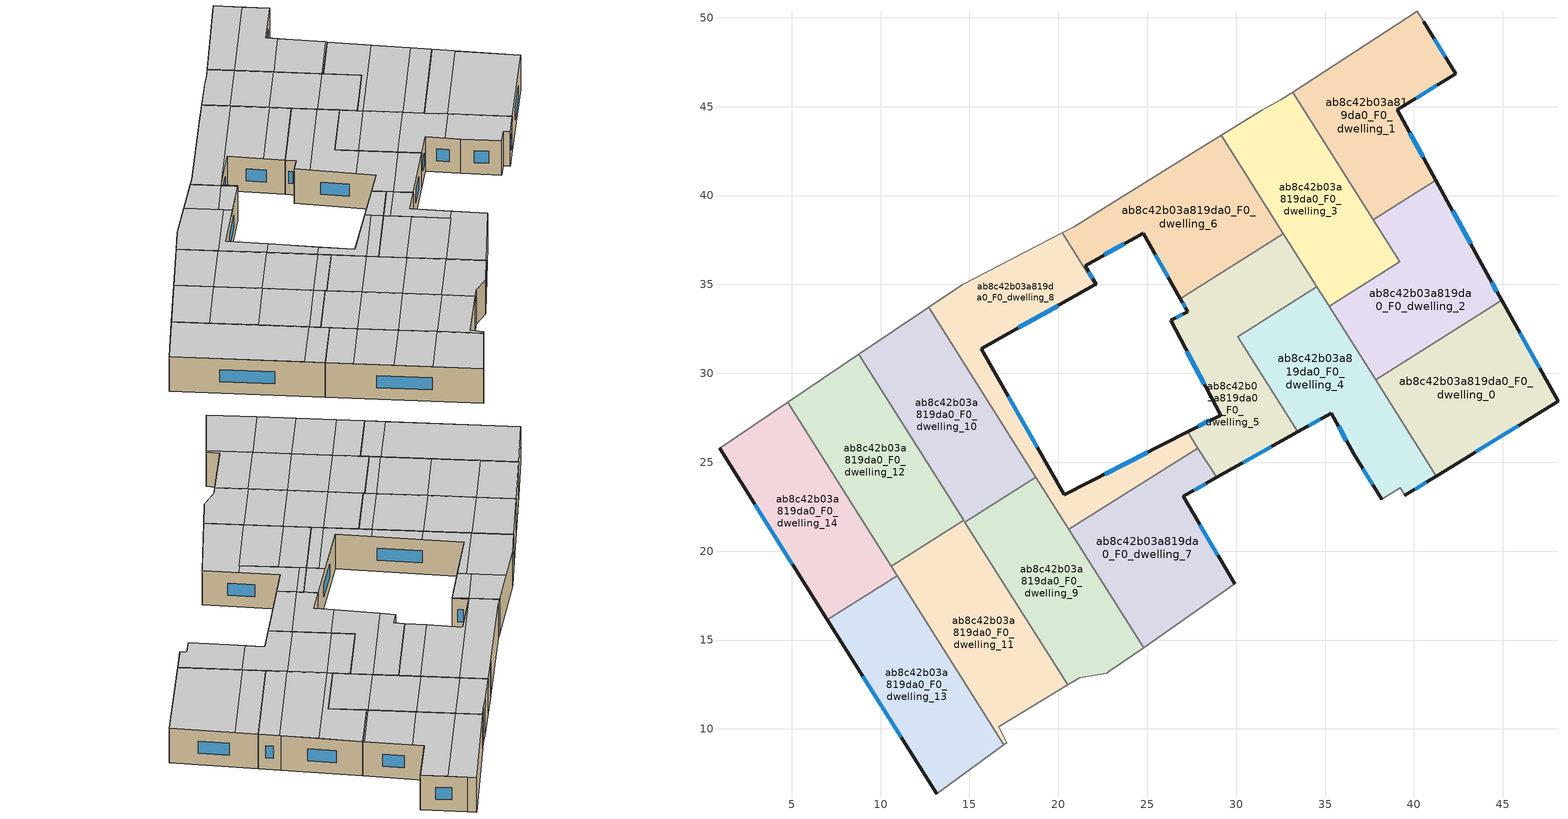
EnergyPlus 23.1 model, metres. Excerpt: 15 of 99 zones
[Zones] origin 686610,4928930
ab8c42b03a819da0_F0_dwelling_0
 floor ground (EU_floor_Construction): 44.94,34.13 48.1,28.43 41.26,24.22 37.84,29.65 z0
 wall outside (EU_wall_Construction): 41.26,24.22 48.1,28.43 44.94,34.13 z0:3
 wall to ab8c42b03a819da0_F0_dwelling_2 (EU_wall_Construction): 44.94,34.13 37.84,29.65 z0:3
 wall to ab8c42b03a819da0_F0_dwelling_4 (EU_wall_Construction): 37.84,29.65 41.26,24.22 z0:3
 window (EU_Window_Construction): 47.07,30.28 45.97,32.27 / 43.49,25.59 45.88,27.06 z0.98:2.02
 ceiling to ab8c42b03a819da0_F1_dwelling_13 (EU_floor_Construction): 48.1,28.43 45.77,32.62 38.76,28.2 41.26,24.22 z3
 ceiling adiabatic (EU_roof_Construction): 48.1,28.43 44.94,34.13 37.84,29.65 38.76,28.2 45.77,32.62 z3
ab8c42b03a819da0_F0_dwelling_1
 floor ground (EU_floor_Construction): 40.55,49.77 42.34,46.86 39.05,44.83 41.23,40.86 37.7,38.63 33.18,45.81 40.19,50.37 z0
 wall outside (EU_wall_Construction): 41.23,40.86 39.05,44.83 42.34,46.86 40.55,49.77 z0:3
 wall to ab8c42b03a819da0_F0_dwelling_2 (EU_wall_Construction): 37.7,38.63 41.23,40.86 z0:3
 wall adiabatic (EU_wall_Construction): 40.55,49.77 40.19,50.37 33.18,45.81 z0:3
 wall to ab8c42b03a819da0_F0_dwelling_3 (EU_wall_Construction): 33.18,45.81 37.7,38.63 z0:3
 window (EU_Window_Construction): 40.52,42.15 39.76,43.54 / 41.76,47.8 41.14,48.82 / 40.12,45.49 41.27,46.2 z0.98:2.02
 ceiling to ab8c42b03a819da0_F1_dwelling_8 (EU_floor_Construction): 39.47,44.06 39.05,44.83 42.34,46.86 41.29,48.57 34.24,44.12 35.76,41.71 z3
 ceiling to ab8c42b03a819da0_F1_dwelling_7 (EU_floor_Construction): 41.29,48.57 40.55,49.77 40.19,50.37 33.18,45.81 34.24,44.12 z3
 ceiling to ab8c42b03a819da0_F1_dwelling_9 (EU_floor_Construction): 41.17,40.97 39.47,44.06 35.76,41.71 37.64,38.74 z3
 ceiling to ab8c42b03a819da0_F1_dwelling_10 (EU_floor_Construction): 41.23,40.86 41.17,40.97 37.64,38.74 37.71,38.64 z3
ab8c42b03a819da0_F0_dwelling_10
 floor ground (EU_floor_Construction): 12.71,33.72 18.74,24.16 14.75,21.64 8.79,31.07 z0
 wall to ab8c42b03a819da0_F0_dwelling_9 (EU_wall_Construction): 14.75,21.64 18.74,24.16 z0:3
 wall adiabatic (EU_wall_Construction): 12.71,33.72 8.79,31.07 z0:3
 wall to ab8c42b03a819da0_F0_dwelling_8 (EU_wall_Construction): 18.74,24.16 12.71,33.72 z0:3
 wall to ab8c42b03a819da0_F0_dwelling_12 (EU_wall_Construction): 8.79,31.07 14.68,21.74 z0:3
 wall to ab8c42b03a819da0_F0_dwelling_11 (EU_wall_Construction): 14.68,21.74 14.75,21.64 z0:3
 ceiling to ab8c42b03a819da0_F1_dwelling_2 (EU_floor_Construction): 18.23,24.98 16.23,28.14 12.24,25.61 14.23,22.46 z3
 ceiling to ab8c42b03a819da0_F1_dwelling_3 (EU_floor_Construction): 18.74,24.16 18.23,24.98 14.23,22.46 14.75,21.64 z3
 ceiling to ab8c42b03a819da0_F1_dwelling_1 (EU_floor_Construction): 16.23,28.14 14.35,31.13 10.35,28.6 12.24,25.61 z3
 ceiling adiabatic (EU_roof_Construction): 14.35,31.13 12.71,33.72 8.79,31.07 10.35,28.6 z3
ab8c42b03a819da0_F0_dwelling_11
 floor ground (EU_floor_Construction): 14.68,21.74 20.53,12.47 16.64,10.12 17.1,9.23 16.94,9.11 10.59,19.16 z0
 wall adiabatic (EU_wall_Construction): 16.94,9.11 17.1,9.23 16.64,10.12 20.53,12.47 z0:3
 wall to ab8c42b03a819da0_F0_dwelling_12 (EU_wall_Construction): 14.68,21.74 10.59,19.16 z0:3
 wall to ab8c42b03a819da0_F0_dwelling_13 (EU_wall_Construction): 10.93,18.62 16.94,9.11 z0:3
 wall to ab8c42b03a819da0_F0_dwelling_9 (EU_wall_Construction): 20.53,12.47 14.75,21.64 z0:3
 wall to ab8c42b03a819da0_F0_dwelling_14 (EU_wall_Construction): 10.59,19.16 10.93,18.62 z0:3
 ceiling to ab8c42b03a819da0_F1_dwelling_4 (EU_floor_Construction): 17.69,16.97 16.13,19.45 12.04,16.86 13.6,14.39 z3
 ceiling to ab8c42b03a819da0_F1_dwelling_3 (EU_floor_Construction): 16.13,19.45 14.68,21.74 10.59,19.16 12.04,16.86 z3
 ceiling to ab8c42b03a819da0_F1_dwelling_5 (EU_floor_Construction): 19.23,14.54 17.69,16.97 13.6,14.39 15.14,11.96 z3
 ceiling to ab8c42b03a819da0_F1_dwelling_6 (EU_floor_Construction): 20.53,12.48 19.23,14.54 15.14,11.96 16.94,9.11 17.1,9.23 16.64,10.12 z3
ab8c42b03a819da0_F0_dwelling_12
 floor ground (EU_floor_Construction): 8.79,31.07 14.68,21.74 10.59,19.16 4.77,28.37 z0
 wall adiabatic (EU_wall_Construction): 8.79,31.07 4.77,28.37 z0:3
 wall to ab8c42b03a819da0_F0_dwelling_14 (EU_wall_Construction): 4.77,28.37 10.59,19.16 z0:3
 ceiling to ab8c42b03a819da0_F1_dwelling_1 (EU_floor_Construction): 12.24,25.61 10.35,28.6 6.26,26.02 8.15,23.03 z3
 ceiling adiabatic (EU_roof_Construction): 14.23,22.46 12.24,25.61 8.15,23.03 10.14,19.87 z3
 ceiling to ab8c42b03a819da0_F1_dwelling_0 (EU_floor_Construction): 10.35,28.6 8.79,31.07 4.77,28.37 6.26,26.02 z3
 ceiling to ab8c42b03a819da0_F1_dwelling_3 (EU_floor_Construction): 14.68,21.74 14.23,22.46 10.14,19.87 10.59,19.16 z3
ab8c42b03a819da0_F0_dwelling_13
 floor ground (EU_floor_Construction): 10.93,18.62 16.94,9.11 13.15,6.36 7.01,16.14 z0
 wall outside (EU_wall_Construction): 7.01,16.14 13.15,6.36 z0:3
 wall to ab8c42b03a819da0_F0_dwelling_14 (EU_wall_Construction): 10.93,18.62 7.01,16.14 z0:3
 wall adiabatic (EU_wall_Construction): 13.15,6.36 16.94,9.11 z0:3
 window (EU_Window_Construction): 9.01,12.96 11.15,9.54 z0.98:2.02
 ceiling to ab8c42b03a819da0_F1_dwelling_6 (EU_floor_Construction): 16.94,9.11 15.14,11.96 11.2,9.47 13.15,6.36 z3
 ceiling to ab8c42b03a819da0_F1_dwelling_4 (EU_floor_Construction): 13.6,14.39 12.04,16.86 8.11,14.38 9.67,11.9 z3
 ceiling to ab8c42b03a819da0_F1_dwelling_3 (EU_floor_Construction): 12.04,16.86 10.93,18.62 7.01,16.14 8.11,14.38 z3
 ceiling to ab8c42b03a819da0_F1_dwelling_5 (EU_floor_Construction): 15.14,11.96 13.6,14.39 9.67,11.9 11.2,9.47 z3
ab8c42b03a819da0_F0_dwelling_14
 floor ground (EU_floor_Construction): 4.77,28.37 10.93,18.62 7.01,16.14 0.94,25.79 z0
 wall outside (EU_wall_Construction): 0.94,25.79 7.01,16.14 z0:3
 wall adiabatic (EU_wall_Construction): 4.77,28.37 0.94,25.79 z0:3
 window (EU_Window_Construction): 2.92,22.65 5.04,19.28 z0.98:2.02
 ceiling to ab8c42b03a819da0_F1_dwelling_3 (EU_floor_Construction): 10.93,18.62 10.14,19.87 6.22,17.4 7.01,16.14 z3
 ceiling adiabatic (EU_roof_Construction): 10.14,19.87 4.77,28.37 0.94,25.79 6.22,17.4 z3
ab8c42b03a819da0_F0_dwelling_2
 floor ground (EU_floor_Construction): 41.23,40.86 44.12,35.59 44.94,34.13 37.84,29.65 35.23,33.78 39.19,36.28 37.7,38.63 z0
 wall outside (EU_wall_Construction): 44.94,34.13 44.12,35.59 41.23,40.86 z0:3
 wall to ab8c42b03a819da0_F0_dwelling_3 (EU_wall_Construction): 37.71,38.63 39.19,36.28 35.23,33.78 z0:3
 wall to ab8c42b03a819da0_F0_dwelling_4 (EU_wall_Construction): 35.23,33.78 37.84,29.65 z0:3
 window (EU_Window_Construction): 43.18,37.3 42.17,39.15 / 44.67,34.6 44.39,35.11 z0.98:2.02
 ceiling to ab8c42b03a819da0_F1_dwelling_11 (EU_floor_Construction): 44.16,35.52 44.12,35.59 42.79,38.03 35.47,33.4 36.99,30.99 z3
 ceiling to ab8c42b03a819da0_F1_dwelling_10 (EU_floor_Construction): 39.19,36.28 35.23,33.78 35.47,33.4 42.79,38.03 41.23,40.86 37.7,38.63 z3
 ceiling adiabatic (EU_roof_Construction): 44.93,34.13 44.16,35.52 36.99,30.99 37.84,29.65 z3
ab8c42b03a819da0_F0_dwelling_3
 floor ground (EU_floor_Construction): 33.18,45.81 39.19,36.28 35.23,33.78 29.16,43.39 31.45,44.8 32.52,45.39 z0
 wall adiabatic (EU_wall_Construction): 33.18,45.81 32.52,45.39 31.45,44.8 29.16,43.39 z0:3
 wall to ab8c42b03a819da0_F0_dwelling_6 (EU_wall_Construction): 29.16,43.39 32.66,37.85 z0:3
 wall to ab8c42b03a819da0_F0_dwelling_5 (EU_wall_Construction): 32.66,37.85 34.54,34.88 z0:3
 wall to ab8c42b03a819da0_F0_dwelling_4 (EU_wall_Construction): 34.54,34.88 35.23,33.78 z0:3
 ceiling to ab8c42b03a819da0_F1_dwelling_9 (EU_floor_Construction): 37.64,38.74 35.76,41.71 31.8,39.21 33.68,36.24 z3
 ceiling to ab8c42b03a819da0_F1_dwelling_10 (EU_floor_Construction): 39.19,36.28 37.64,38.74 33.68,36.24 35.23,33.78 z3
 ceiling to ab8c42b03a819da0_F1_dwelling_8 (EU_floor_Construction): 35.76,41.71 34.24,44.12 30.28,41.61 31.8,39.21 z3
 ceiling to ab8c42b03a819da0_F1_dwelling_7 (EU_floor_Construction): 34.24,44.12 33.18,45.81 32.52,45.39 31.45,44.8 29.16,43.39 30.28,41.61 z3
ab8c42b03a819da0_F0_dwelling_4
 floor ground (EU_floor_Construction): 34.54,34.88 41.26,24.22 39.49,23.14 39.23,23.57 38.19,22.92 36.62,25.48 35.34,27.76 33.47,26.71 30.09,32.07 z0
 wall outside (EU_wall_Construction): 33.47,26.71 35.34,27.76 36.62,25.48 38.19,22.92 / 39.49,23.14 41.26,24.22 z0:3
 wall to ab8c42b03a819da0_F0_dwelling_5 (EU_wall_Construction): 34.54,34.88 30.09,32.07 33.47,26.71 z0:3
 wall adiabatic (EU_wall_Construction): 38.19,22.92 39.23,23.57 39.49,23.14 z0:3
 window (EU_Window_Construction): 34.08,27.05 34.74,27.42 / 40.07,23.49 40.69,23.87 / 37.13,24.64 37.68,23.75 / 35.76,27.02 36.21,26.22 z0.98:2.02
 ceiling to ab8c42b03a819da0_F1_dwelling_12 (EU_floor_Construction): 38.76,28.2 36.99,30.99 32.54,28.19 33.47,26.71 35.34,27.76 36.05,26.49 z3
 ceiling to ab8c42b03a819da0_F1_dwelling_11 (EU_floor_Construction): 36.99,30.99 35.47,33.4 31.02,30.6 32.54,28.19 z3
 ceiling to ab8c42b03a819da0_F1_dwelling_13 (EU_floor_Construction): 41.26,24.22 38.76,28.2 36.05,26.49 36.62,25.48 38.19,22.92 39.23,23.57 39.49,23.14 z3
 ceiling to ab8c42b03a819da0_F1_dwelling_10 (EU_floor_Construction): 35.47,33.4 34.54,34.88 30.09,32.07 31.02,30.6 z3
ab8c42b03a819da0_F0_dwelling_5
 floor ground (EU_floor_Construction): 32.66,37.85 34.54,34.88 30.09,32.07 33.47,26.71 28.9,24.15 27.28,26.71 29.12,27.66 26.31,32.98 27.27,33.48 26.87,34.19 z0
 wall outside (EU_wall_Construction): 28.9,24.15 33.47,26.71 / 26.87,34.19 27.27,33.48 26.31,32.98 29.12,27.66 27.28,26.71 z0:3
 wall to ab8c42b03a819da0_F0_dwelling_6 (EU_wall_Construction): 32.66,37.85 26.87,34.19 z0:3
 wall to ab8c42b03a819da0_F0_dwelling_7 (EU_wall_Construction): 27.86,25.8 28.9,24.15 z0:3
 wall to ab8c42b03a819da0_F0_dwelling_8 (EU_wall_Construction): 27.28,26.71 27.86,25.8 z0:3
 window (EU_Window_Construction): 30.39,24.98 31.99,25.88 / 28.52,27.35 27.88,27.02 / 27.23,31.25 28.21,29.39 / 26.96,33.31 26.63,33.14 / 27,33.96 27.14,33.71 z0.98:2.02
 ceiling to ab8c42b03a819da0_F1_dwelling_10 (EU_floor_Construction): 31.02,30.6 30.09,32.07 34.54,34.88 33.68,36.24 26.86,31.94 28.43,28.96 z3
 ceiling to ab8c42b03a819da0_F1_dwelling_9 (EU_floor_Construction): 33.68,36.24 32.66,37.85 26.87,34.19 27.27,33.48 26.31,32.98 26.86,31.94 z3
 ceiling to ab8c42b03a819da0_F1_dwelling_11 (EU_floor_Construction): 32.54,28.19 31.02,30.6 28.43,28.96 29.12,27.66 27.28,26.71 28.11,25.39 z3
 ceiling to ab8c42b03a819da0_F1_dwelling_12 (EU_floor_Construction): 33.47,26.71 32.54,28.19 28.11,25.39 28.9,24.15 z3
ab8c42b03a819da0_F0_dwelling_6
 floor ground (EU_floor_Construction): 29.16,43.39 32.66,37.85 26.87,34.19 24.77,37.89 21.52,36.07 22.12,35.01 22.06,34.97 20.22,37.9 20.83,38.22 27.16,42.16 27.24,42.21 z0
 wall outside (EU_wall_Construction): 22.06,34.97 22.12,35.01 21.52,36.07 24.77,37.89 26.87,34.19 z0:3
 wall to ab8c42b03a819da0_F0_dwelling_8 (EU_wall_Construction): 20.22,37.9 22.06,34.97 z0:3
 wall adiabatic (EU_wall_Construction): 29.16,43.39 27.24,42.21 27.16,42.16 20.83,38.22 20.22,37.9 z0:3
 window (EU_Window_Construction): 25.45,36.69 26.19,35.39 / 22.58,36.66 23.72,37.3 / 21.93,35.35 21.72,35.72 z0.98:2.02
 ceiling to ab8c42b03a819da0_F1_dwelling_7 (EU_floor_Construction): 30.28,41.61 29.16,43.39 27.24,42.21 27.16,42.16 20.83,38.22 20.22,37.9 21.41,36.01 z3
 ceiling to ab8c42b03a819da0_F1_dwelling_8 (EU_floor_Construction): 31.8,39.21 30.28,41.61 21.41,36.01 22.06,34.97 22.12,35.01 21.52,36.07 24.77,37.89 26.07,35.6 z3
 ceiling to ab8c42b03a819da0_F1_dwelling_9 (EU_floor_Construction): 32.66,37.85 31.8,39.21 26.07,35.6 26.87,34.19 z3
ab8c42b03a819da0_F0_dwelling_7
 floor ground (EU_floor_Construction): 28.9,24.15 27.02,23.1 29.91,18.16 24.79,14.58 20.6,21.22 27.86,25.8 z0
 wall outside (EU_wall_Construction): 29.91,18.16 27.02,23.1 28.9,24.15 z0:3
 wall adiabatic (EU_wall_Construction): 24.79,14.58 29.91,18.16 z0:3
 wall to ab8c42b03a819da0_F0_dwelling_8 (EU_wall_Construction): 27.86,25.8 20.6,21.22 z0:3
 wall to ab8c42b03a819da0_F0_dwelling_9 (EU_wall_Construction): 20.6,21.22 24.79,14.58 z0:3
 window (EU_Window_Construction): 28.97,19.76 27.96,21.49 / 27.63,23.44 28.29,23.81 z0.98:2.02
 ceiling to ab8c42b03a819da0_F1_dwelling_5 (EU_floor_Construction): 27.78,19.94 26.25,22.37 21.69,19.49 23.22,17.07 z3
 ceiling to ab8c42b03a819da0_F1_dwelling_6 (EU_floor_Construction): 29.91,18.16 28.57,20.46 27.77,19.96 27.78,19.94 23.22,17.07 24.79,14.58 z3
 ceiling to ab8c42b03a819da0_F1_dwelling_4 (EU_floor_Construction): 26.25,22.37 25.16,24.1 20.6,21.22 21.69,19.49 z3
 ceiling to ab8c42b03a819da0_F1_dwelling_11 (EU_floor_Construction): 28.11,25.39 27.86,25.8 25.16,24.1 25.42,23.69 z3
 ceiling to ab8c42b03a819da0_F1_dwelling_12 (EU_floor_Construction): 28.57,20.46 27.02,23.1 28.9,24.15 28.11,25.39 25.42,23.69 27.77,19.96 z3
ab8c42b03a819da0_F0_dwelling_8
 floor ground (EU_floor_Construction): 22.06,34.97 15.67,31.4 20.34,23.17 27.28,26.71 27.86,25.8 20.6,21.22 12.71,33.72 14.58,34.98 20.22,37.9 z0
 wall outside (EU_wall_Construction): 27.28,26.71 20.34,23.17 15.67,31.4 22.06,34.97 z0:3
 wall adiabatic (EU_wall_Construction): 20.22,37.9 14.58,34.98 12.71,33.72 z0:3
 wall to ab8c42b03a819da0_F0_dwelling_9 (EU_wall_Construction): 18.74,24.16 20.6,21.22 z0:3
 window (EU_Window_Construction): 25.02,25.56 22.6,24.32 / 17.75,32.56 19.99,33.81 / 18.83,25.84 17.19,28.72 z0.98:2.02
 ceiling to ab8c42b03a819da0_F1_dwelling_0 (EU_floor_Construction): 18.9,34 17.37,36.42 14.58,34.98 12.71,33.72 14.35,31.13 z3
 ceiling to ab8c42b03a819da0_F1_dwelling_7 (EU_floor_Construction): 21.41,36.01 20.22,37.9 17.37,36.42 18.71,34.31 z3
 ceiling to ab8c42b03a819da0_F1_dwelling_8 (EU_floor_Construction): 22.06,34.97 21.41,36.01 18.71,34.31 19.27,33.41 z3
 ceiling to ab8c42b03a819da0_F1_dwelling_4 (EU_floor_Construction): 25.16,24.1 24.68,24.85 20.13,21.97 20.6,21.22 z3
 ceiling to ab8c42b03a819da0_F1_dwelling_3 (EU_floor_Construction): 24.68,24.85 24.43,25.25 20.34,23.17 19.03,25.49 18.23,24.98 20.13,21.97 z3
 ceiling to ab8c42b03a819da0_F1_dwelling_11 (EU_floor_Construction): 27.86,25.8 27.28,26.71 24.43,25.25 25.16,24.1 z3
 ceiling to ab8c42b03a819da0_F1_dwelling_1 (EU_floor_Construction): 17.18,28.74 15.67,31.4 19.27,33.41 18.9,34 14.35,31.13 16.23,28.14 z3
 ceiling to ab8c42b03a819da0_F1_dwelling_2 (EU_floor_Construction): 19.03,25.49 17.18,28.74 16.23,28.14 18.23,24.98 z3
ab8c42b03a819da0_F0_dwelling_9
 floor ground (EU_floor_Construction): 18.74,24.16 24.79,14.58 22.87,13.24 22.72,13.14 21.21,12.89 20.53,12.47 14.75,21.64 z0
 wall adiabatic (EU_wall_Construction): 20.53,12.47 21.21,12.89 22.72,13.14 22.87,13.24 24.79,14.58 z0:3
 ceiling to ab8c42b03a819da0_F1_dwelling_4 (EU_floor_Construction): 21.69,19.49 20.13,21.97 16.13,19.45 17.69,16.97 z3
 ceiling to ab8c42b03a819da0_F1_dwelling_6 (EU_floor_Construction): 22.87,13.24 24.79,14.58 23.22,17.07 19.23,14.54 20.53,12.48 21.21,12.89 22.72,13.14 22.86,13.23 z3
 ceiling to ab8c42b03a819da0_F1_dwelling_3 (EU_floor_Construction): 20.13,21.97 18.74,24.16 14.75,21.64 16.13,19.45 z3
 ceiling to ab8c42b03a819da0_F1_dwelling_5 (EU_floor_Construction): 23.22,17.07 21.69,19.49 17.69,16.97 19.23,14.54 z3
[Building]
EU S2 Campaign: North Axis=0; Terrain=City; Solar Distribution=FullExterior
[Site:Location]
Bologna: Latitude=44.5; Longitude=11.25; Time Zone=1; Elevation=37
[SizingPeriod:WeatherFileDays]
AnnualSizingPeriod: Begin Month=1; Begin Day of Month=1; End Month=12; End Day of Month=31; Day of Week for Start Day=Monday; Use Weather File Daylight Saving Period=No; Use Weather File Rain and Snow Indicators=No
[MATERIAL]
EU_InternalMass_Material: Roughness=MediumRough; Thickness=0.1; Conductivity=1; Density=1800; Specific Heat=900; Thermal Absorptance=0.9; Solar Absorptance=0.7; Visible Absorptance=0.7
[MATERIAL:NOMASS] Roughness=MediumRough; Thermal Absorptance=0.9; Solar Absorptance=0.7; Visible Absorptance=0.7
Name | Thermal Resistance
EU_wall_NoMass | 0.905828
EU_roof_NoMass | 0.37593
EU_floor_NoMass | 0.67114
[WINDOWMATERIAL:SIMPLEGLAZINGSYSTEM]
EU_Window_SimpleGlazing: UFactor=4.52486; Solar Heat Gain Coefficient=0.85; Visible Transmittance=0.85
[CONSTRUCTION]
EU_wall_Construction: EU_wall_NoMass
EU_roof_Construction: EU_roof_NoMass
EU_floor_Construction: EU_floor_NoMass
EU_Window_Construction: EU_Window_SimpleGlazing
EU_InternalMass_Construction: EU_InternalMass_Material
[ZONE] Type=1; Multiplier=1; Ceiling Height=autocalculate; Floor Area=autocalculate; Part of Total Floor Area=Yes
Name | Volume
ab8c42b03a819da0_F0_dwelling_0 | 159.186
ab8c42b03a819da0_F0_dwelling_1 | 159.193
ab8c42b03a819da0_F0_dwelling_10 | 159.211
ab8c42b03a819da0_F0_dwelling_11 | 159.191
ab8c42b03a819da0_F0_dwelling_12 | 159.212
ab8c42b03a819da0_F0_dwelling_13 | 159.161
ab8c42b03a819da0_F0_dwelling_14 | 159.181
ab8c42b03a819da0_F0_dwelling_2; ab8c42b03a819da0_F0_dwelling_6; ab8c42b03a819da0_F0_dwelling_8 | 159.184
ab8c42b03a819da0_F0_dwelling_3 | 159.172
ab8c42b03a819da0_F0_dwelling_4; ab8c42b03a819da0_F0_dwelling_9 | 159.198
ab8c42b03a819da0_F0_dwelling_5 | 159.179
ab8c42b03a819da0_F0_dwelling_7 | 159.189
[INTERNALMASS] Construction=EU_InternalMass_Construction
Name | Zone or ZoneList | Surface Area
ab8c42b03a819da0_F0_dwelling_0_EU_InternalMass | ab8c42b03a819da0_F0_dwelling_0 | 53.0613
ab8c42b03a819da0_F0_dwelling_1_EU_InternalMass | ab8c42b03a819da0_F0_dwelling_1 | 53.0642
ab8c42b03a819da0_F0_dwelling_2_EU_InternalMass | ab8c42b03a819da0_F0_dwelling_2 | 53.0618
ab8c42b03a819da0_F0_dwelling_3_EU_InternalMass | ab8c42b03a819da0_F0_dwelling_3 | 53.0567
ab8c42b03a819da0_F0_dwelling_4_EU_InternalMass | ab8c42b03a819da0_F0_dwelling_4 | 53.0663
ab8c42b03a819da0_F0_dwelling_5_EU_InternalMass | ab8c42b03a819da0_F0_dwelling_5 | 53.0597
ab8c42b03a819da0_F0_dwelling_6_EU_InternalMass | ab8c42b03a819da0_F0_dwelling_6 | 53.0626
ab8c42b03a819da0_F0_dwelling_7_EU_InternalMass | ab8c42b03a819da0_F0_dwelling_7 | 53.0622
ab8c42b03a819da0_F0_dwelling_8_EU_InternalMass | ab8c42b03a819da0_F0_dwelling_8 | 53.0624
ab8c42b03a819da0_F0_dwelling_9_EU_InternalMass | ab8c42b03a819da0_F0_dwelling_9 | 53.0663
ab8c42b03a819da0_F0_dwelling_10_EU_InternalMass | ab8c42b03a819da0_F0_dwelling_10 | 53.0694
ab8c42b03a819da0_F0_dwelling_11_EU_InternalMass | ab8c42b03a819da0_F0_dwelling_11 | 53.0633
ab8c42b03a819da0_F0_dwelling_12_EU_InternalMass | ab8c42b03a819da0_F0_dwelling_12 | 53.0699
ab8c42b03a819da0_F0_dwelling_13_EU_InternalMass | ab8c42b03a819da0_F0_dwelling_13 | 53.0555
ab8c42b03a819da0_F0_dwelling_14_EU_InternalMass | ab8c42b03a819da0_F0_dwelling_14 | 53.0588
[OTHEREQUIPMENT] Fuel Type=Electricity; Design Level Calculation Method=Watts/Area; Power per Zone Floor Area=1; Fraction Latent=0; Fraction Radiant=0; Fraction Lost=0; Carbon Dioxide Generation Rate=0; EndUse Subcategory=EU_Step8_InternalGains
Name | Zone or ZoneList or Space or SpaceList | Schedule
EU_Step8_InternalGain_ab8c42b03a819da0_F0_dwelling_0_f000 | ab8c42b03a819da0_F0_dwelling_0 | EU_Step8_GainSchedule_ab8c42b03a819da0_F0_dwelling_0_f000
EU_Step8_InternalGain_ab8c42b03a819da0_F0_dwelling_1_f000 | ab8c42b03a819da0_F0_dwelling_1 | EU_Step8_GainSchedule_ab8c42b03a819da0_F0_dwelling_1_f000
EU_Step8_InternalGain_ab8c42b03a819da0_F0_dwelling_2_f000 | ab8c42b03a819da0_F0_dwelling_2 | EU_Step8_GainSchedule_ab8c42b03a819da0_F0_dwelling_2_f000
EU_Step8_InternalGain_ab8c42b03a819da0_F0_dwelling_3_f000 | ab8c42b03a819da0_F0_dwelling_3 | EU_Step8_GainSchedule_ab8c42b03a819da0_F0_dwelling_3_f000
EU_Step8_InternalGain_ab8c42b03a819da0_F0_dwelling_4_f000 | ab8c42b03a819da0_F0_dwelling_4 | EU_Step8_GainSchedule_ab8c42b03a819da0_F0_dwelling_4_f000
EU_Step8_InternalGain_ab8c42b03a819da0_F0_dwelling_5_f000 | ab8c42b03a819da0_F0_dwelling_5 | EU_Step8_GainSchedule_ab8c42b03a819da0_F0_dwelling_5_f000
EU_Step8_InternalGain_ab8c42b03a819da0_F0_dwelling_6_f000 | ab8c42b03a819da0_F0_dwelling_6 | EU_Step8_GainSchedule_ab8c42b03a819da0_F0_dwelling_6_f000
EU_Step8_InternalGain_ab8c42b03a819da0_F0_dwelling_7_f000 | ab8c42b03a819da0_F0_dwelling_7 | EU_Step8_GainSchedule_ab8c42b03a819da0_F0_dwelling_7_f000
EU_Step8_InternalGain_ab8c42b03a819da0_F0_dwelling_8_f000 | ab8c42b03a819da0_F0_dwelling_8 | EU_Step8_GainSchedule_ab8c42b03a819da0_F0_dwelling_8_f000
EU_Step8_InternalGain_ab8c42b03a819da0_F0_dwelling_9_f000 | ab8c42b03a819da0_F0_dwelling_9 | EU_Step8_GainSchedule_ab8c42b03a819da0_F0_dwelling_9_f000
EU_Step8_InternalGain_ab8c42b03a819da0_F0_dwelling_10_f000 | ab8c42b03a819da0_F0_dwelling_10 | EU_Step8_GainSchedule_ab8c42b03a819da0_F0_dwelling_10_f000
EU_Step8_InternalGain_ab8c42b03a819da0_F0_dwelling_11_f000 | ab8c42b03a819da0_F0_dwelling_11 | EU_Step8_GainSchedule_ab8c42b03a819da0_F0_dwelling_11_f000
EU_Step8_InternalGain_ab8c42b03a819da0_F0_dwelling_12_f000 | ab8c42b03a819da0_F0_dwelling_12 | EU_Step8_GainSchedule_ab8c42b03a819da0_F0_dwelling_12_f000
EU_Step8_InternalGain_ab8c42b03a819da0_F0_dwelling_13_f000 | ab8c42b03a819da0_F0_dwelling_13 | EU_Step8_GainSchedule_ab8c42b03a819da0_F0_dwelling_13_f000
EU_Step8_InternalGain_ab8c42b03a819da0_F0_dwelling_14_f000 | ab8c42b03a819da0_F0_dwelling_14 | EU_Step8_GainSchedule_ab8c42b03a819da0_F0_dwelling_14_f000
[ZONEVENTILATION:DESIGNFLOWRATE] Schedule=EU_AlwaysOn; Design Flow Rate Calculation Method=AirChanges/Hour; Air Changes per Hour=0.73129; Ventilation Type=Natural; Fan Pressure Rise=0; Fan Total Efficiency=1; Constant Term Coefficient=1; Temperature Term Coefficient=0; Velocity Term Coefficient=0; Velocity Squared Term Coefficient=0; Minimum Indoor Temperature=-100; Maximum Indoor Temperature=100; Delta Temperature=-100; Minimum Outdoor Temperature=-100; Maximum Outdoor Temperature=100; Maximum Wind Speed=40
Name | Zone or ZoneList or Space or SpaceList
EU_ConstantAir_ab8c42b03a819da0_F0_dwelling_0 | ab8c42b03a819da0_F0_dwelling_0
EU_ConstantAir_ab8c42b03a819da0_F0_dwelling_1 | ab8c42b03a819da0_F0_dwelling_1
EU_ConstantAir_ab8c42b03a819da0_F0_dwelling_2 | ab8c42b03a819da0_F0_dwelling_2
EU_ConstantAir_ab8c42b03a819da0_F0_dwelling_3 | ab8c42b03a819da0_F0_dwelling_3
EU_ConstantAir_ab8c42b03a819da0_F0_dwelling_4 | ab8c42b03a819da0_F0_dwelling_4
EU_ConstantAir_ab8c42b03a819da0_F0_dwelling_5 | ab8c42b03a819da0_F0_dwelling_5
EU_ConstantAir_ab8c42b03a819da0_F0_dwelling_6 | ab8c42b03a819da0_F0_dwelling_6
EU_ConstantAir_ab8c42b03a819da0_F0_dwelling_7 | ab8c42b03a819da0_F0_dwelling_7
EU_ConstantAir_ab8c42b03a819da0_F0_dwelling_8 | ab8c42b03a819da0_F0_dwelling_8
EU_ConstantAir_ab8c42b03a819da0_F0_dwelling_9 | ab8c42b03a819da0_F0_dwelling_9
EU_ConstantAir_ab8c42b03a819da0_F0_dwelling_10 | ab8c42b03a819da0_F0_dwelling_10
EU_ConstantAir_ab8c42b03a819da0_F0_dwelling_11 | ab8c42b03a819da0_F0_dwelling_11
EU_ConstantAir_ab8c42b03a819da0_F0_dwelling_12 | ab8c42b03a819da0_F0_dwelling_12
EU_ConstantAir_ab8c42b03a819da0_F0_dwelling_13 | ab8c42b03a819da0_F0_dwelling_13
EU_ConstantAir_ab8c42b03a819da0_F0_dwelling_14 | ab8c42b03a819da0_F0_dwelling_14
[HVACTEMPLATE:THERMOSTAT] Constant Heating Setpoint=20; Constant Cooling Setpoint=50
EU_HeatOnly_ab8c42b03a819da0_F0_dwelling_0; EU_HeatOnly_ab8c42b03a819da0_F0_dwelling_1; EU_HeatOnly_ab8c42b03a819da0_F0_dwelling_2; EU_HeatOnly_ab8c42b03a819da0_F0_dwelling_3; EU_HeatOnly_ab8c42b03a819da0_F0_dwelling_4; EU_HeatOnly_ab8c42b03a819da0_F0_dwelling_5; EU_HeatOnly_ab8c42b03a819da0_F0_dwelling_6; EU_HeatOnly_ab8c42b03a819da0_F0_dwelling_7; EU_HeatOnly_ab8c42b03a819da0_F0_dwelling_8; EU_HeatOnly_ab8c42b03a819da0_F0_dwelling_9; EU_HeatOnly_ab8c42b03a819da0_F0_dwelling_10; EU_HeatOnly_ab8c42b03a819da0_F0_dwelling_11; EU_HeatOnly_ab8c42b03a819da0_F0_dwelling_12; EU_HeatOnly_ab8c42b03a819da0_F0_dwelling_13; EU_HeatOnly_ab8c42b03a819da0_F0_dwelling_14; EU_HeatOnly_ab8c42b03a819da0_F1_dwelling_0; EU_HeatOnly_ab8c42b03a819da0_F1_dwelling_1; EU_HeatOnly_ab8c42b03a819da0_F1_dwelling_2; EU_HeatOnly_ab8c42b03a819da0_F1_dwelling_3; EU_HeatOnly_ab8c42b03a819da0_F1_dwelling_4; EU_HeatOnly_ab8c42b03a819da0_F1_dwelling_5; EU_HeatOnly_ab8c42b03a819da0_F1_dwelling_6; EU_HeatOnly_ab8c42b03a819da0_F1_dwelling_7; EU_HeatOnly_ab8c42b03a819da0_F1_dwelling_8; EU_HeatOnly_ab8c42b03a819da0_F1_dwelling_9; EU_HeatOnly_ab8c42b03a819da0_F1_dwelling_10; EU_HeatOnly_ab8c42b03a819da0_F1_dwelling_11; EU_HeatOnly_ab8c42b03a819da0_F1_dwelling_12; EU_HeatOnly_ab8c42b03a819da0_F1_dwelling_13; EU_HeatOnly_ab8c42b03a819da0_F2_dwelling_0; EU_HeatOnly_ab8c42b03a819da0_F2_dwelling_1; EU_HeatOnly_ab8c42b03a819da0_F2_dwelling_2; EU_HeatOnly_ab8c42b03a819da0_F2_dwelling_3; EU_HeatOnly_ab8c42b03a819da0_F2_dwelling_4; EU_HeatOnly_ab8c42b03a819da0_F2_dwelling_5; EU_HeatOnly_ab8c42b03a819da0_F2_dwelling_6; EU_HeatOnly_ab8c42b03a819da0_F2_dwelling_7; EU_HeatOnly_ab8c42b03a819da0_F2_dwelling_8; EU_HeatOnly_ab8c42b03a819da0_F2_dwelling_9; EU_HeatOnly_ab8c42b03a819da0_F2_dwelling_10; EU_HeatOnly_ab8c42b03a819da0_F2_dwelling_11; EU_HeatOnly_ab8c42b03a819da0_F2_dwelling_12; EU_HeatOnly_ab8c42b03a819da0_F2_dwelling_13; EU_HeatOnly_ab8c42b03a819da0_F3_dwelling_0; EU_HeatOnly_ab8c42b03a819da0_F3_dwelling_1; EU_HeatOnly_ab8c42b03a819da0_F3_dwelling_2; EU_HeatOnly_ab8c42b03a819da0_F3_dwelling_3; EU_HeatOnly_ab8c42b03a819da0_F3_dwelling_4; EU_HeatOnly_ab8c42b03a819da0_F3_dwelling_5; EU_HeatOnly_ab8c42b03a819da0_F3_dwelling_6; EU_HeatOnly_ab8c42b03a819da0_F3_dwelling_7; EU_HeatOnly_ab8c42b03a819da0_F3_dwelling_8; EU_HeatOnly_ab8c42b03a819da0_F3_dwelling_9; EU_HeatOnly_ab8c42b03a819da0_F3_dwelling_10; EU_HeatOnly_ab8c42b03a819da0_F3_dwelling_11; EU_HeatOnly_ab8c42b03a819da0_F3_dwelling_12; EU_HeatOnly_ab8c42b03a819da0_F3_dwelling_13; EU_HeatOnly_ab8c42b03a819da0_F4_dwelling_0; EU_HeatOnly_ab8c42b03a819da0_F4_dwelling_1; EU_HeatOnly_ab8c42b03a819da0_F4_dwelling_2; EU_HeatOnly_ab8c42b03a819da0_F4_dwelling_3; EU_HeatOnly_ab8c42b03a819da0_F4_dwelling_4; EU_HeatOnly_ab8c42b03a819da0_F4_dwelling_5; EU_HeatOnly_ab8c42b03a819da0_F4_dwelling_6; EU_HeatOnly_ab8c42b03a819da0_F4_dwelling_7; EU_HeatOnly_ab8c42b03a819da0_F4_dwelling_8; EU_HeatOnly_ab8c42b03a819da0_F4_dwelling_9; EU_HeatOnly_ab8c42b03a819da0_F4_dwelling_10; EU_HeatOnly_ab8c42b03a819da0_F4_dwelling_11; EU_HeatOnly_ab8c42b03a819da0_F4_dwelling_12; EU_HeatOnly_ab8c42b03a819da0_F4_dwelling_13; EU_HeatOnly_ab8c42b03a819da0_F5_dwelling_0; EU_HeatOnly_ab8c42b03a819da0_F5_dwelling_1; EU_HeatOnly_ab8c42b03a819da0_F5_dwelling_2; EU_HeatOnly_ab8c42b03a819da0_F5_dwelling_3; EU_HeatOnly_ab8c42b03a819da0_F5_dwelling_4; EU_HeatOnly_ab8c42b03a819da0_F5_dwelling_5; EU_HeatOnly_ab8c42b03a819da0_F5_dwelling_6; EU_HeatOnly_ab8c42b03a819da0_F5_dwelling_7; EU_HeatOnly_ab8c42b03a819da0_F5_dwelling_8; EU_HeatOnly_ab8c42b03a819da0_F5_dwelling_9; EU_HeatOnly_ab8c42b03a819da0_F5_dwelling_10; EU_HeatOnly_ab8c42b03a819da0_F5_dwelling_11; EU_HeatOnly_ab8c42b03a819da0_F5_dwelling_12; EU_HeatOnly_ab8c42b03a819da0_F5_dwelling_13; EU_HeatOnly_ab8c42b03a819da0_F6_dwelling_0; EU_HeatOnly_ab8c42b03a819da0_F6_dwelling_1; EU_HeatOnly_ab8c42b03a819da0_F6_dwelling_2; EU_HeatOnly_ab8c42b03a819da0_F6_dwelling_3; EU_HeatOnly_ab8c42b03a819da0_F6_dwelling_4; EU_HeatOnly_ab8c42b03a819da0_F6_dwelling_5; EU_HeatOnly_ab8c42b03a819da0_F6_dwelling_6; EU_HeatOnly_ab8c42b03a819da0_F6_dwelling_7; EU_HeatOnly_ab8c42b03a819da0_F6_dwelling_8; EU_HeatOnly_ab8c42b03a819da0_F6_dwelling_9; EU_HeatOnly_ab8c42b03a819da0_F6_dwelling_10; EU_HeatOnly_ab8c42b03a819da0_F6_dwelling_11; EU_HeatOnly_ab8c42b03a819da0_F6_dwelling_12; EU_HeatOnly_ab8c42b03a819da0_F6_dwelling_13
[HVACTEMPLATE:ZONE:IDEALLOADSAIRSYSTEM] System Availability Schedule=EU_AlwaysOn; Maximum Heating Supply Air Temperature=50; Minimum Cooling Supply Air Temperature=13; Maximum Heating Supply Air Humidity Ratio=0.0156; Minimum Cooling Supply Air Humidity Ratio=0.0077; Heating Limit=NoLimit; Cooling Limit=NoLimit; Heating Availability Schedule=EU_AlwaysOn; Cooling Availability Schedule=EU_CoolingOff; Dehumidification Control Type=ConstantSensibleHeatRatio; Cooling Sensible Heat Ratio=0.7; Dehumidification Setpoint=60; Humidification Control Type=None; Humidification Setpoint=30; Outdoor Air Method=None; Outdoor Air Flow Rate per Person=0.00944; Outdoor Air Flow Rate per Zone Floor Area=0; Outdoor Air Flow Rate per Zone=0; Demand Controlled Ventilation Type=None; Outdoor Air Economizer Type=NoEconomizer; Heat Recovery Type=None; Sensible Heat Recovery Effectiveness=0.7; Latent Heat Recovery Effectiveness=0.65
Name | Template Thermostat
ab8c42b03a819da0_F0_dwelling_0 | EU_HeatOnly_ab8c42b03a819da0_F0_dwelling_0
ab8c42b03a819da0_F0_dwelling_1 | EU_HeatOnly_ab8c42b03a819da0_F0_dwelling_1
ab8c42b03a819da0_F0_dwelling_2 | EU_HeatOnly_ab8c42b03a819da0_F0_dwelling_2
ab8c42b03a819da0_F0_dwelling_3 | EU_HeatOnly_ab8c42b03a819da0_F0_dwelling_3
ab8c42b03a819da0_F0_dwelling_4 | EU_HeatOnly_ab8c42b03a819da0_F0_dwelling_4
ab8c42b03a819da0_F0_dwelling_5 | EU_HeatOnly_ab8c42b03a819da0_F0_dwelling_5
ab8c42b03a819da0_F0_dwelling_6 | EU_HeatOnly_ab8c42b03a819da0_F0_dwelling_6
ab8c42b03a819da0_F0_dwelling_7 | EU_HeatOnly_ab8c42b03a819da0_F0_dwelling_7
ab8c42b03a819da0_F0_dwelling_8 | EU_HeatOnly_ab8c42b03a819da0_F0_dwelling_8
ab8c42b03a819da0_F0_dwelling_9 | EU_HeatOnly_ab8c42b03a819da0_F0_dwelling_9
ab8c42b03a819da0_F0_dwelling_10 | EU_HeatOnly_ab8c42b03a819da0_F0_dwelling_10
ab8c42b03a819da0_F0_dwelling_11 | EU_HeatOnly_ab8c42b03a819da0_F0_dwelling_11
ab8c42b03a819da0_F0_dwelling_12 | EU_HeatOnly_ab8c42b03a819da0_F0_dwelling_12
ab8c42b03a819da0_F0_dwelling_13 | EU_HeatOnly_ab8c42b03a819da0_F0_dwelling_13
ab8c42b03a819da0_F0_dwelling_14 | EU_HeatOnly_ab8c42b03a819da0_F0_dwelling_14
[SIZING:ZONE] Zone Cooling Design Supply Air Temperature Input Method=SupplyAirTemperature; Zone Cooling Design Supply Air Temperature=13; Zone Heating Design Supply Air Temperature Input Method=SupplyAirTemperature; Zone Heating Design Supply Air Temperature=50; Zone Cooling Design Supply Air Humidity Ratio=0.008; Zone Heating Design Supply Air Humidity Ratio=0.008; Cooling Design Air Flow Method=DesignDay; Cooling Design Air Flow Rate=0; Cooling Minimum Air Flow per Zone Floor Area=0.000762; Cooling Minimum Air Flow=0; Cooling Minimum Air Flow Fraction=0.2; Heating Design Air Flow Method=DesignDay; Heating Design Air Flow Rate=0; Heating Maximum Air Flow per Zone Floor Area=0.002032; Heating Maximum Air Flow=0.141576; Heating Maximum Air Flow Fraction=0.3; Account for Dedicated Outdoor Air System=No; Dedicated Outdoor Air System Control Strategy=NeutralSupplyAir; Dedicated Outdoor Air Low Setpoint Temperature for Design=autosize; Dedicated Outdoor Air High Setpoint Temperature for Design=autosize; Zone Load Sizing Method=Sensible Load Only No Latent Load; Zone Latent Cooling Design Supply Air Humidity Ratio Input Method=HumidityRatioDifference; Zone Cooling Design Supply Air Humidity Ratio Difference=0.005; Zone Latent Heating Design Supply Air Humidity Ratio Input Method=HumidityRatioDifference; Zone Humidification Design Supply Air Humidity Ratio Difference=0.005
ab8c42b03a819da0_F0_dwelling_0; ab8c42b03a819da0_F0_dwelling_1; ab8c42b03a819da0_F0_dwelling_2; ab8c42b03a819da0_F0_dwelling_3; ab8c42b03a819da0_F0_dwelling_4; ab8c42b03a819da0_F0_dwelling_5; ab8c42b03a819da0_F0_dwelling_6; ab8c42b03a819da0_F0_dwelling_7; ab8c42b03a819da0_F0_dwelling_8; ab8c42b03a819da0_F0_dwelling_9; ab8c42b03a819da0_F0_dwelling_10; ab8c42b03a819da0_F0_dwelling_11; ab8c42b03a819da0_F0_dwelling_12; ab8c42b03a819da0_F0_dwelling_13; ab8c42b03a819da0_F0_dwelling_14
[SCHEDULE:CONSTANT]
Name | Hourly Value
EU_AlwaysOn | 1
EU_CoolingOff | 0
[SCHEDULE:FILE] Column Number=1; Rows to Skip at Top=0; Number of Hours of Data=8760; Column Separator=Comma; Interpolate to Timestep=No; Minutes per Item=60; Adjust Schedule for Daylight Savings=Yes
Name | File
EU_Step8_GainSchedule_ab8c42b03a819da0_F0_dwelling_0_f000 | ../../schedules/ab8c42b03a819da0/ab8c42b03a819da0_F0_dwelling_0_f000_gain.csv
EU_Step8_GainSchedule_ab8c42b03a819da0_F0_dwelling_1_f000 | ../../schedules/ab8c42b03a819da0/ab8c42b03a819da0_F0_dwelling_1_f000_gain.csv
EU_Step8_GainSchedule_ab8c42b03a819da0_F0_dwelling_2_f000 | ../../schedules/ab8c42b03a819da0/ab8c42b03a819da0_F0_dwelling_2_f000_gain.csv
EU_Step8_GainSchedule_ab8c42b03a819da0_F0_dwelling_3_f000 | ../../schedules/ab8c42b03a819da0/ab8c42b03a819da0_F0_dwelling_3_f000_gain.csv
EU_Step8_GainSchedule_ab8c42b03a819da0_F0_dwelling_4_f000 | ../../schedules/ab8c42b03a819da0/ab8c42b03a819da0_F0_dwelling_4_f000_gain.csv
EU_Step8_GainSchedule_ab8c42b03a819da0_F0_dwelling_5_f000 | ../../schedules/ab8c42b03a819da0/ab8c42b03a819da0_F0_dwelling_5_f000_gain.csv
EU_Step8_GainSchedule_ab8c42b03a819da0_F0_dwelling_6_f000 | ../../schedules/ab8c42b03a819da0/ab8c42b03a819da0_F0_dwelling_6_f000_gain.csv
EU_Step8_GainSchedule_ab8c42b03a819da0_F0_dwelling_7_f000 | ../../schedules/ab8c42b03a819da0/ab8c42b03a819da0_F0_dwelling_7_f000_gain.csv
EU_Step8_GainSchedule_ab8c42b03a819da0_F0_dwelling_8_f000 | ../../schedules/ab8c42b03a819da0/ab8c42b03a819da0_F0_dwelling_8_f000_gain.csv
EU_Step8_GainSchedule_ab8c42b03a819da0_F0_dwelling_9_f000 | ../../schedules/ab8c42b03a819da0/ab8c42b03a819da0_F0_dwelling_9_f000_gain.csv
EU_Step8_GainSchedule_ab8c42b03a819da0_F0_dwelling_10_f000 | ../../schedules/ab8c42b03a819da0/ab8c42b03a819da0_F0_dwelling_10_f000_gain.csv
EU_Step8_GainSchedule_ab8c42b03a819da0_F0_dwelling_11_f000 | ../../schedules/ab8c42b03a819da0/ab8c42b03a819da0_F0_dwelling_11_f000_gain.csv
EU_Step8_GainSchedule_ab8c42b03a819da0_F0_dwelling_12_f000 | ../../schedules/ab8c42b03a819da0/ab8c42b03a819da0_F0_dwelling_12_f000_gain.csv
EU_Step8_GainSchedule_ab8c42b03a819da0_F0_dwelling_13_f000 | ../../schedules/ab8c42b03a819da0/ab8c42b03a819da0_F0_dwelling_13_f000_gain.csv
EU_Step8_GainSchedule_ab8c42b03a819da0_F0_dwelling_14_f000 | ../../schedules/ab8c42b03a819da0/ab8c42b03a819da0_F0_dwelling_14_f000_gain.csv
